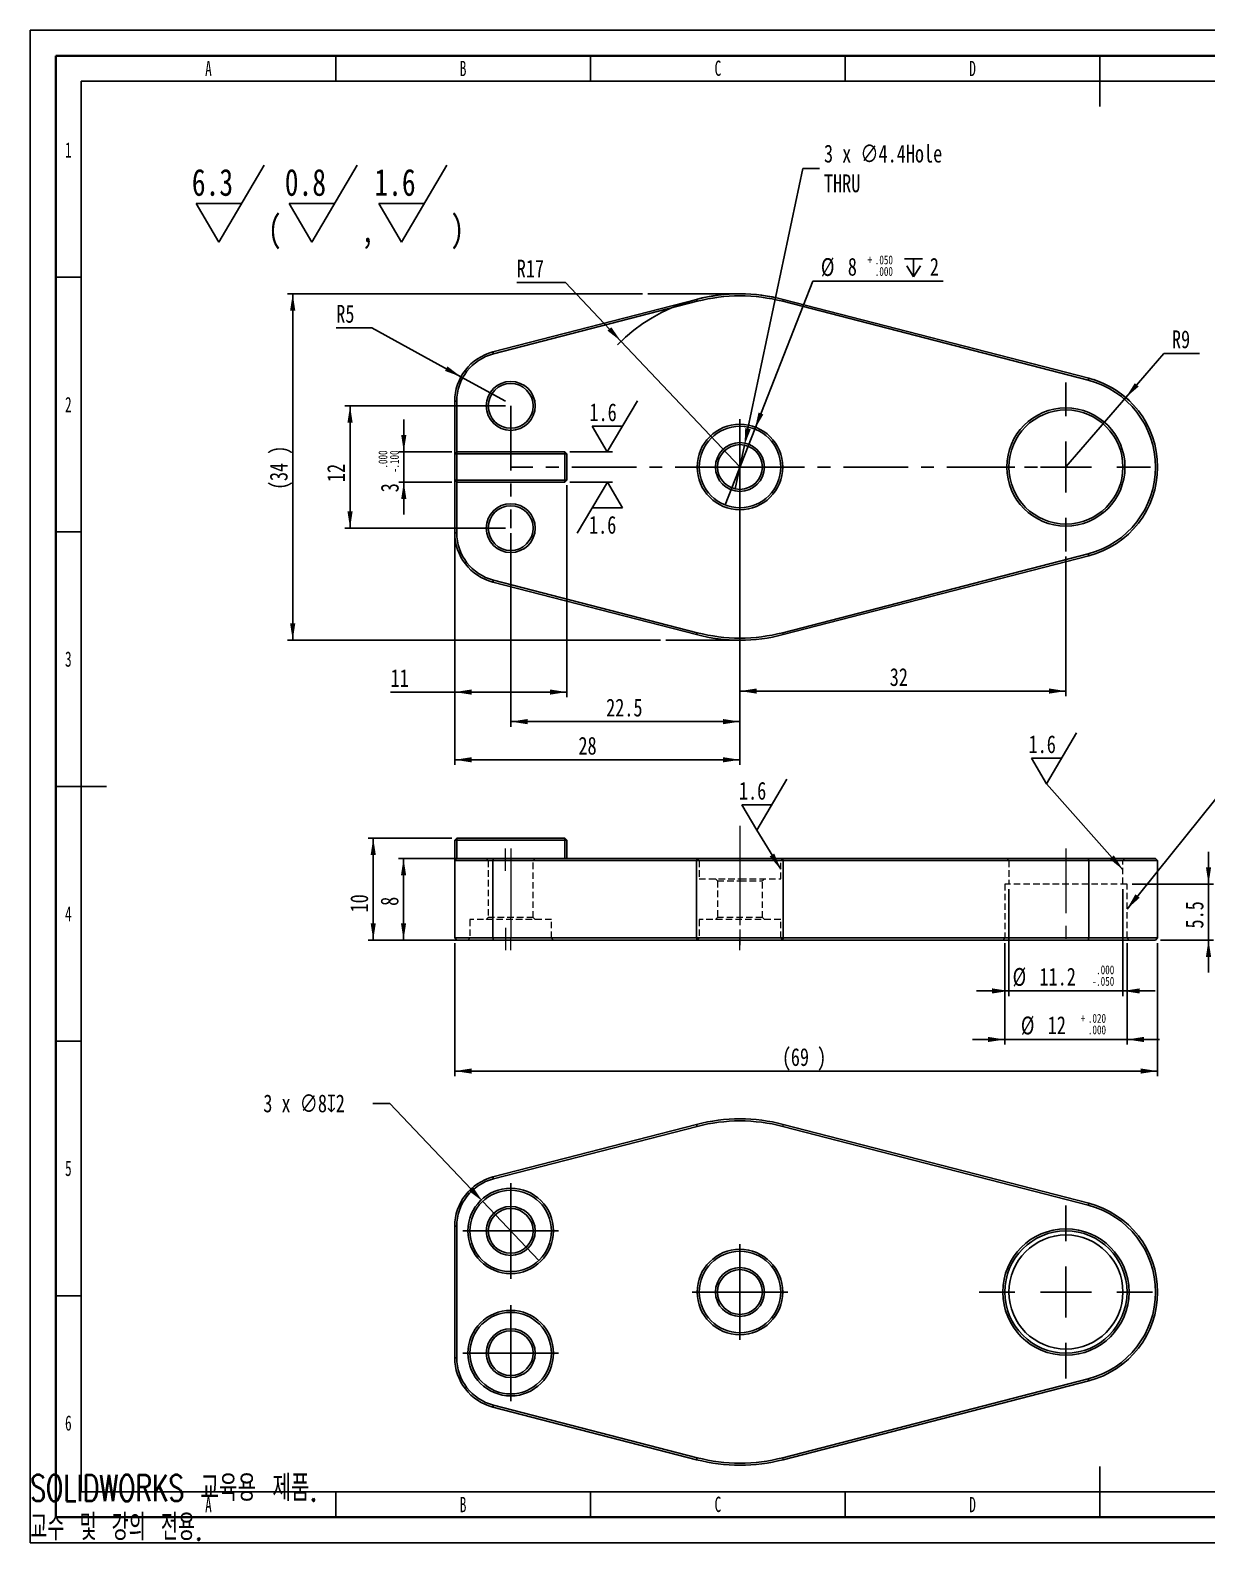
# Model space of a CAD drawing. Header units: millimetres. Extents: x 0 to 420, y 1 to 298.
# Drawn here: x 0 to 231, y 1 to 298 of the extents above; entities that cross this region are included whole.
import ezdxf

# ---------------------------------------------------------------- set-up
doc = ezdxf.new("R2010")
doc.units = ezdxf.units.MM
doc.header["$PDSIZE"] = -1
doc.linetypes.add('CENTERX2', pattern=[20.32, 12.7, -2.54, 2.54, -2.54])
doc.linetypes.add('HIDDEN', pattern=[1.905, 1.27, -0.635])
for name, color, linetype in [('SLD-0', 179, 'Continuous'), ('가는실선', 7, 'Continuous'), ('레이어10', 30, 'Continuous'), ('중심선', 1, 'CENTERX2'), ('치수선', 104, 'Continuous')]:
    doc.layers.add(name, color=color, linetype=linetype)
doc.layers.add('도면층1', color=4, linetype='Continuous', lineweight=35)
doc.layers.add('도면층2', color=3, linetype='Continuous', lineweight=25)
doc.styles.add('SLDTEXTSTYLE1', font='TXT', dxfattribs={"width": 0.75})
doc.styles.add('SLDTEXTSTYLE10', font='TXT', dxfattribs={"width": 0.7, "bigfont": 'bigfont'})
doc.styles.add('SLDTEXTSTYLE11', font='TXT', dxfattribs={"width": 0.645455, "bigfont": 'bigfont'})
doc.styles.add('SLDTEXTSTYLE5', font='TXT', dxfattribs={"width": 0.638186})
doc.dimstyles.new('SLDDIMSTYLE0', dxfattribs={"dimtxt": 3.5, "dimasz": 3.302, "dimexe": 0, "dimexo": 0.0625, "dimgap": 0.875, "dimtad": 1, "dimdec": 3, "dimlfac": 0.5, "dimrnd": 1e-09, "dimzin": 12, "dimdsep": 46, "dimtxsty": 'SLDTEXTSTYLE1', "dimsah": 1, "dimcen": 0.09, "dimadec": 0, "dimazin": 3, "dimtfac": 1, "dimtdec": 3, "dimtofl": 0, "dimtmove": 0, "dimatfit": 3, "dimfxl": 1, "dimfrac": 2, "dimtolj": 1, "dimtzin": 12, "dimarcsym": 0})
doc.dimstyles.new('SLDDIMSTYLE1', dxfattribs={"dimtxt": 3.5, "dimasz": 3.302, "dimexe": 0, "dimexo": 0.0625, "dimgap": 0.875, "dimtad": 0, "dimtih": 1, "dimtoh": 1, "dimdec": 3, "dimlfac": 0.5, "dimrnd": 1e-09, "dimzin": 12, "dimdsep": 46, "dimtxsty": 'SLDTEXTSTYLE1', "dimsah": 1, "dimcen": 0, "dimadec": 0, "dimazin": 3, "dimtfac": 1, "dimtdec": 3, "dimtofl": 0, "dimtmove": 0, "dimatfit": 3, "dimfxl": 1, "dimfrac": 2, "dimtolj": 1, "dimtzin": 12, "dimarcsym": 0})
doc.dimstyles.new('SLDDIMSTYLE2', dxfattribs={"dimtxt": 3.5, "dimasz": 3.302, "dimexe": 0, "dimexo": 0.0625, "dimgap": 0.875, "dimtad": 1, "dimdec": 3, "dimlfac": 0.5, "dimrnd": 1e-09, "dimzin": 12, "dimdsep": 46, "dimtxsty": 'SLDTEXTSTYLE1', "dimsah": 1, "dimcen": 0.09, "dimadec": 0, "dimazin": 3, "dimtol": 1, "dimtm": 0.1, "dimtfac": 1, "dimtdec": 3, "dimtmove": 0, "dimatfit": 0, "dimfxl": 1, "dimfrac": 2, "dimtolj": 1, "dimtzin": 4, "dimarcsym": 0})
doc.dimstyles.new('SLDDIMSTYLE3', dxfattribs={"dimtxt": 3.5, "dimasz": 3.302, "dimexe": 0, "dimexo": 0.0625, "dimgap": 0.875, "dimtad": 0, "dimtih": 1, "dimtoh": 1, "dimdec": 3, "dimlfac": 0.5, "dimrnd": 1e-09, "dimzin": 12, "dimdsep": 46, "dimtxsty": 'SLDTEXTSTYLE1', "dimblk1": 'NONE', "dimsah": 1, "dimcen": 0, "dimadec": 0, "dimazin": 3, "dimtol": 1, "dimtp": 0.05, "dimtfac": 1, "dimtdec": 3, "dimtmove": 0, "dimatfit": 3, "dimldrblk": 'NONE', "dimfxl": 1, "dimfrac": 2, "dimtolj": 1, "dimtzin": 4, "dimarcsym": 0})
doc.dimstyles.new('SLDDIMSTYLE4', dxfattribs={"dimtxt": 3.5, "dimasz": 3.302, "dimexe": 0, "dimexo": 0.0625, "dimgap": 0.875, "dimtad": 0, "dimtih": 1, "dimtoh": 1, "dimdec": 3, "dimlfac": 0.5, "dimrnd": 1e-09, "dimzin": 12, "dimdsep": 46, "dimtxsty": 'SLDTEXTSTYLE1', "dimblk1": 'NONE', "dimsah": 1, "dimcen": 0, "dimadec": 0, "dimazin": 3, "dimtfac": 1, "dimtdec": 3, "dimtmove": 0, "dimatfit": 3, "dimldrblk": 'NONE', "dimfxl": 1, "dimfrac": 2, "dimtolj": 1, "dimtzin": 12, "dimarcsym": 0})
doc.dimstyles.new('SLDDIMSTYLE5', dxfattribs={"dimtxt": 3.5, "dimasz": 3.302, "dimexe": 0, "dimexo": 0.0625, "dimgap": 0.875, "dimtad": 1, "dimdec": 3, "dimlfac": 0.5, "dimrnd": 1e-09, "dimzin": 12, "dimdsep": 46, "dimtxsty": 'SLDTEXTSTYLE1', "dimsah": 1, "dimcen": 0.09, "dimadec": 0, "dimazin": 3, "dimtfac": 1, "dimtdec": 3, "dimtmove": 0, "dimatfit": 0, "dimfxl": 1, "dimfrac": 2, "dimtolj": 1, "dimtzin": 12, "dimarcsym": 0})
doc.dimstyles.new('SLDDIMSTYLE6', dxfattribs={"dimtxt": 3.5, "dimasz": 3.302, "dimexe": 0, "dimexo": 0.0625, "dimgap": 0.875, "dimtad": 1, "dimdec": 3, "dimlfac": 0.5, "dimrnd": 1e-09, "dimzin": 12, "dimdsep": 46, "dimtxsty": 'SLDTEXTSTYLE1', "dimsah": 1, "dimcen": 0.09, "dimadec": 0, "dimazin": 3, "dimtol": 1, "dimtm": 0.05, "dimtfac": 1, "dimtdec": 3, "dimtmove": 0, "dimatfit": 0, "dimfxl": 1, "dimfrac": 2, "dimtolj": 1, "dimtzin": 4, "dimarcsym": 0})
doc.dimstyles.new('SLDDIMSTYLE7', dxfattribs={"dimtxt": 3.5, "dimasz": 3.302, "dimexe": 0, "dimexo": 0.0625, "dimgap": 0.875, "dimtad": 1, "dimdec": 3, "dimlfac": 0.5, "dimrnd": 1e-09, "dimzin": 12, "dimdsep": 46, "dimtxsty": 'SLDTEXTSTYLE1', "dimsah": 1, "dimcen": 0.09, "dimadec": 0, "dimazin": 3, "dimtol": 1, "dimtp": 0.02, "dimtfac": 1, "dimtdec": 3, "dimtmove": 0, "dimatfit": 0, "dimfxl": 1, "dimfrac": 2, "dimtolj": 1, "dimtzin": 4, "dimarcsym": 0})
doc.dimstyles.new('SLDDIMSTYLE8', dxfattribs={"dimtxt": 0.18, "dimasz": 3.302, "dimexe": 0, "dimexo": 0.0625, "dimgap": 0, "dimtad": 0, "dimtih": 1, "dimtoh": 1, "dimdec": 0, "dimrnd": 1e-09, "dimzin": 0, "dimdsep": 46, "dimtxsty": 'Standard', "dimsah": 1, "dimcen": 0.09, "dimadec": 0, "dimazin": 0, "dimtfac": 3.302, "dimtdec": 0, "dimtofl": 0, "dimtmove": 0, "dimatfit": 3, "dimfxl": 1, "dimfrac": 2, "dimtolj": 1, "dimtzin": 0, "dimarcsym": 0})
doc.dimstyles.new('SLDDIMSTYLE9', dxfattribs={"dimtxt": 3.5, "dimasz": 3.302, "dimexe": 0, "dimexo": 0.0625, "dimgap": 0.875, "dimtad": 0, "dimtih": 1, "dimtoh": 1, "dimdec": 3, "dimlfac": 0.5, "dimrnd": 1e-09, "dimzin": 12, "dimdsep": 46, "dimtxsty": 'SLDTEXTSTYLE1', "dimblk1": 'NONE', "dimsah": 1, "dimcen": 0, "dimadec": 0, "dimazin": 3, "dimtfac": 1, "dimtdec": 3, "dimtmove": 0, "dimatfit": 3, "dimldrblk": 'NONE', "dimfxl": 1, "dimfrac": 2, "dimtolj": 1, "dimtzin": 12, "dimarcsym": 0})

# ---------------------------------------------------------------- blocks, each defined once
blk = doc.blocks.new('SW_NOTE_0')
at = {"layer": '가는실선', "color": 0}
for p, q in [((5.31, -7.56), (14.23, 7.56)), ((23.56, -7.56), (32.48, 7.56)), ((41.15, -7.56), (50.07, 7.56)), ((5.31, -7.56), (0.85, 0)), ((9.77, 0), (0.85, 0)), ((23.56, -7.56), (19.1, 0)), ((28.02, 0), (19.1, 0)), ((41.15, -7.56), (36.69, 0)), ((45.61, 0), (36.69, 0))]:
    blk.add_line(p, q, dxfattribs=at)
at = {"layer": '가는실선', "color": 0, "attachment_point": 1, "style": 'SLDTEXTSTYLE1'}
for s, insert, char_height in [('6.3', (0, 6.82), 5.292), ('0.8', (18.25, 6.82), 5.292), ('1.6', (35.84, 6.82), 5.292), ('(', (14.94, -2.3), 5.29), (')', (50.77, -2.3), 5.29), (',', (33.18, -2.3), 5.29)]:
    blk.add_mtext(s, dxfattribs=dict(at, insert=insert, char_height=char_height))
blk = doc.blocks.new('_D')
at = {"layer": '치수선', "transparency": 16777216}
for p, q in [((139.34, 211.24), (139.34, 161.24)), ((94.34, 199.24), (94.34, 161.24)), ((139.34, 162.24), (94.34, 162.24))]:
    blk.add_line(p, q, dxfattribs=at)
for points in [[(94.34, 162.24), (97.64, 161.73), (97.64, 162.75)], [(139.34, 162.24), (136.04, 162.75), (136.04, 161.73)]]:
    blk.add_solid(points, dxfattribs=at)
at = {"layer": '치수선', "transparency": 16777216, "insert": (113.07, 166.75), "char_height": 3.5, "attachment_point": 1, "style": 'SLDTEXTSTYLE1'}
blk.add_mtext('22.5', dxfattribs=at)
blk = doc.blocks.new('_D_1')
at = {"layer": '레이어10', "transparency": 16777216}
for p, q in [((120.23, 246.24), (50.53, 246.24)), ((51.53, 246.24), (51.53, 178.24)), ((123.77, 178.24), (50.53, 178.24))]:
    blk.add_line(p, q, dxfattribs=at)
for points in [[(51.53, 246.24), (51.02, 242.94), (52.04, 242.94)], [(51.53, 178.24), (52.04, 181.54), (51.02, 181.54)]]:
    blk.add_solid(points, dxfattribs=at)
at = {"layer": '레이어10', "transparency": 16777216, "char_height": 3.5, "attachment_point": 1, "rotation": 90, "style": 'SLDTEXTSTYLE1'}
for s, insert in [(')', (47.02, 214.65)), ('34', (47.02, 209.48)), ('(', (47.02, 207.76))]:
    blk.add_mtext(s, dxfattribs=dict(at, insert=insert))
blk = doc.blocks.new('_D_2')
at = {"layer": '치수선', "transparency": 16777216}
for p, q in [((105.11, 248.44), (95.52, 248.44)), ((115.98, 236.94), (105.11, 248.44)), ((139.34, 212.24), (115.98, 236.94))]:
    blk.add_line(p, q, dxfattribs=at)
blk.add_arc((139.34, 212.24), 34, 77.2072, 135.0746, dxfattribs=at)
blk.add_solid([(115.98, 236.94), (114.08, 239.69), (113.34, 239)], dxfattribs=at)
at = {"layer": '치수선', "transparency": 16777216, "insert": (95.52, 252.95), "char_height": 3.5, "attachment_point": 1, "style": 'SLDTEXTSTYLE1'}
blk.add_mtext('R17', dxfattribs=at)
blk = doc.blocks.new('_D_3')
at = {"layer": '치수선', "transparency": 16777216}
for p, q in [((215.09, 225.87), (222.58, 234.55)), ((222.58, 234.55), (229.58, 234.55)), ((203.34, 212.24), (215.09, 225.87))]:
    blk.add_line(p, q, dxfattribs=at)
blk.add_arc((203.34, 212.24), 18, 46.0551, 72.3427, dxfattribs=at)
blk.add_solid([(215.09, 225.87), (217.63, 228.04), (216.86, 228.7)], dxfattribs=at)
at = {"layer": '치수선', "transparency": 16777216, "insert": (224.16, 239.07), "char_height": 3.5, "attachment_point": 1, "style": 'SLDTEXTSTYLE1'}
blk.add_mtext('R9', dxfattribs=at)
blk = doc.blocks.new('_D_4')
at = {"layer": '치수선', "transparency": 16777216}
for p, q in [((139.34, 211.24), (139.34, 167.24)), ((203.34, 194.64), (203.34, 167.24)), ((139.34, 168.24), (203.34, 168.24))]:
    blk.add_line(p, q, dxfattribs=at)
for points in [[(139.34, 168.24), (142.64, 167.73), (142.64, 168.75)], [(203.34, 168.24), (200.04, 168.75), (200.04, 167.73)]]:
    blk.add_solid(points, dxfattribs=at)
at = {"layer": '치수선', "transparency": 16777216, "insert": (168.75, 172.75), "char_height": 3.5, "attachment_point": 1, "style": 'SLDTEXTSTYLE1'}
blk.add_mtext('32', dxfattribs=at)
blk = doc.blocks.new('_D_5')
at = {"layer": '치수선', "transparency": 16777216}
for p, q in [((83.34, 213.84), (83.34, 153.75)), ((139.34, 211.24), (139.34, 153.75)), ((83.34, 154.75), (139.34, 154.75))]:
    blk.add_line(p, q, dxfattribs=at)
for points in [[(83.34, 154.75), (86.64, 154.24), (86.64, 155.25)], [(139.34, 154.75), (136.04, 155.25), (136.04, 154.24)]]:
    blk.add_solid(points, dxfattribs=at)
at = {"layer": '치수선', "transparency": 16777216, "insert": (107.63, 159.26), "char_height": 3.5, "attachment_point": 1, "style": 'SLDTEXTSTYLE1'}
blk.add_mtext('28', dxfattribs=at)
blk = doc.blocks.new('_D_6')
at = {"layer": '치수선', "transparency": 16777216}
for p, q in [((93.34, 224.24), (61.79, 224.24)), ((62.79, 224.24), (62.79, 200.24)), ((93.34, 200.24), (61.79, 200.24))]:
    blk.add_line(p, q, dxfattribs=at)
for points in [[(62.79, 224.24), (62.28, 220.94), (63.3, 220.94)], [(62.79, 200.24), (63.3, 203.54), (62.28, 203.54)]]:
    blk.add_solid(points, dxfattribs=at)
at = {"layer": '치수선', "transparency": 16777216, "insert": (58.28, 209.28), "char_height": 3.5, "attachment_point": 1, "rotation": 90, "style": 'SLDTEXTSTYLE1'}
blk.add_mtext('12', dxfattribs=at)
blk = doc.blocks.new('_D_7')
at = {"layer": '치수선', "transparency": 16777216}
for p, q in [((73.34, 215.24), (73.34, 221.59)), ((82.74, 215.24), (72.34, 215.24)), ((73.34, 215.24), (73.34, 209.24)), ((82.74, 209.24), (72.34, 209.24)), ((73.34, 209.24), (73.34, 202.89))]:
    blk.add_line(p, q, dxfattribs=at)
for points in [[(73.34, 215.24), (73.85, 218.54), (72.83, 218.54)], [(73.34, 209.24), (72.83, 205.94), (73.85, 205.94)]]:
    blk.add_solid(points, dxfattribs=at)
at = {"layer": '치수선', "transparency": 16777216, "attachment_point": 1, "rotation": 90, "style": 'SLDTEXTSTYLE1'}
for s, insert, char_height in [('.000', (68.36, 211.93), 1.75), ('.100', (70.62, 211.93), 1.75), ('-', (70.62, 211.15), 1.75), ('3', (68.83, 207.27), 3.5)]:
    blk.add_mtext(s, dxfattribs=dict(at, insert=insert, char_height=char_height))
blk = doc.blocks.new('_D_8')
at = {"layer": '치수선', "transparency": 16777216}
for p, q in [((83.34, 208.64), (83.34, 167.04)), ((105.34, 208.64), (105.34, 167.04)), ((83.34, 168.04), (70.75, 168.04)), ((83.34, 168.04), (105.34, 168.04))]:
    blk.add_line(p, q, dxfattribs=at)
for points in [[(83.34, 168.04), (86.64, 167.53), (86.64, 168.55)], [(105.34, 168.04), (102.04, 168.55), (102.04, 167.53)]]:
    blk.add_solid(points, dxfattribs=at)
at = {"layer": '치수선', "transparency": 16777216, "insert": (70.75, 172.55), "char_height": 3.5, "attachment_point": 1, "style": 'SLDTEXTSTYLE1'}
blk.add_mtext('11', dxfattribs=at)
blk = doc.blocks.new('_D_9')
at = {"layer": '치수선', "transparency": 16777216}
for p, q in [((67.09, 239.55), (60.08, 239.55)), ((84.57, 229.96), (67.09, 239.55)), ((93.34, 225.15), (84.57, 229.96))]:
    blk.add_line(p, q, dxfattribs=at)
blk.add_solid([(84.57, 229.96), (81.92, 231.99), (81.43, 231.1)], dxfattribs=at)
at = {"layer": '치수선', "transparency": 16777216, "insert": (60.08, 244.07), "char_height": 3.5, "attachment_point": 1, "style": 'SLDTEXTSTYLE1'}
blk.add_mtext('R5', dxfattribs=at)
blk = doc.blocks.new('SW_SYMBOL_HOLE_DEPTH')
at = {"layer": '치수선', "color": 0}
for p, q in [((0, 875), (800, 875)), ((400, 875), (400, 75)), ((100, 555), (400, 75)), ((700, 555), (400, 75))]:
    blk.add_line(p, q, dxfattribs=at)
blk = doc.blocks.new('_D_10')
at = {"layer": '치수선', "transparency": 16777216}
for p, q in [((142.26, 219.68), (153.65, 248.75)), ((153.65, 248.75), (179.22, 248.75)), ((136.42, 204.79), (142.26, 219.68))]:
    blk.add_line(p, q, dxfattribs=at)
blk.add_solid([(142.26, 219.68), (143.94, 222.57), (142.99, 222.94)], dxfattribs=at)
at = {"layer": '치수선', "transparency": 16777216, "xscale": 0.004470703125, "yscale": 0.004470703125, "zscale": 0.004470703125}
blk.add_blockref('SW_SYMBOL_HOLE_DEPTH', (171.63, 249.23), dxfattribs=at)
at = {"layer": '치수선', "transparency": 16777216, "attachment_point": 1, "style": 'SLDTEXTSTYLE1'}
for s, insert, char_height in [('%%c', (155.24, 253.26), 3.5), ('8', (160.52, 253.31), 3.5), ('+', (164.4, 253.78), 1.75), ('.050', (165.81, 253.78), 1.75), ('2', (176.63, 253.31), 3.5), ('.000', (165.81, 251.52), 1.75)]:
    blk.add_mtext(s, dxfattribs=dict(at, insert=insert, char_height=char_height))
blk = doc.blocks.new('_None')
blk = doc.blocks.new('_D_11')
at = {"layer": 'Defpoints', "color": 0, "transparency": 16777216}
for p in [(140.24, 216.54), (138.43, 207.93)]:
    blk.add_point(p, dxfattribs=at)
at = {"layer": '치수선', "color": 0, "lineweight": -2, "transparency": 16777216}
for p, q in [((151.66, 270.87), (140.92, 219.77)), ((154.97, 270.87), (151.66, 270.87)), ((138.43, 207.93), (140.24, 216.54))]:
    blk.add_line(p, q, dxfattribs=at)
at = {"layer": '치수선', "color": 0, "transparency": 16777216}
blk.add_solid([(140.38, 219.89), (141.46, 219.66), (140.24, 216.54)], dxfattribs=at)
at = {"layer": '치수선', "color": 0, "transparency": 16777216, "insert": (155.84, 275.53), "char_height": 3.5, "attachment_point": 1, "style": 'SLDTEXTSTYLE1'}
blk.add_mtext('\\A1;3 x ∅4.4Hole \\PTHRU', dxfattribs=at)
blk = doc.blocks.new('SW_CENTERMARKSYMBOL_0')
at = {"layer": '중심선', "color": 0}
for p, q in [((0, 5), (0, 9.4)), ((0, 0), (0, 5)), ((-5, 0), (-9.4, 0)), ((0, 0), (-5, 0)), ((0, 0), (0, -5)), ((0, 0), (5, 0)), ((5, 0), (9.4, 0)), ((0, -5), (0, -9.4))]:
    blk.add_line(p, q, dxfattribs=at)
blk = doc.blocks.new('SW_CENTERMARKSYMBOL_1')
at = {"layer": '중심선', "color": 0}
for p, q in [((0, 10), (0, 16.6)), ((0, 0), (0, 5)), ((-10, 0), (-16.6, 0)), ((0, 0), (-5, 0)), ((0, 0), (0, -5)), ((0, 0), (5, 0)), ((10, 0), (16.6, 0)), ((0, -10), (0, -16.6))]:
    blk.add_line(p, q, dxfattribs=at)
blk = doc.blocks.new('SW_SFSYMBOL_0')
at = {"layer": '가는실선', "color": 0}
for p, q in [((3.51, -5), (9.41, 5)), ((3.51, -5), (0.56, 0)), ((6.46, 0), (0.56, 0)), ((-3.85, -5), (4.51, -5))]:
    blk.add_line(p, q, dxfattribs=at)
at = {"layer": '가는실선', "color": 0, "insert": (0, 4.51), "char_height": 3.5, "attachment_point": 1, "style": 'SLDTEXTSTYLE1'}
blk.add_mtext('1.6', dxfattribs=at)
blk = doc.blocks.new('SW_SFSYMBOL_1')
at = {"layer": '가는실선', "color": 0}
for p, q in [((-3.77, 11.11), (4.6, 11.11)), ((3.6, 11.11), (-2.3, 1.11)), ((3.6, 11.11), (6.55, 6.11)), ((0.65, 6.11), (6.55, 6.11))]:
    blk.add_line(p, q, dxfattribs=at)
at = {"layer": '가는실선', "color": 0, "insert": (0, 4.51), "char_height": 3.5, "attachment_point": 1, "style": 'SLDTEXTSTYLE1'}
blk.add_mtext('1.6', dxfattribs=at)
blk = doc.blocks.new('_D_12')
at = {"layer": '치수선', "transparency": 16777216}
for p, q in [((89.94, 135.35), (72.29, 135.35)), ((73.29, 119.35), (73.29, 135.35)), ((89.94, 119.35), (72.29, 119.35))]:
    blk.add_line(p, q, dxfattribs=at)
for points in [[(73.29, 135.35), (72.78, 132.05), (73.8, 132.05)], [(73.29, 119.35), (73.8, 122.66), (72.78, 122.66)]]:
    blk.add_solid(points, dxfattribs=at)
at = {"layer": '치수선', "transparency": 16777216, "insert": (68.78, 126.06), "char_height": 3.5, "attachment_point": 1, "rotation": 90, "style": 'SLDTEXTSTYLE1'}
blk.add_mtext('8', dxfattribs=at)
blk = doc.blocks.new('_D_13')
at = {"layer": '레이어10', "transparency": 16777216}
for p, q in [((82.74, 139.35), (66.34, 139.35)), ((67.34, 119.35), (67.34, 139.35)), ((89.94, 119.35), (66.34, 119.35))]:
    blk.add_line(p, q, dxfattribs=at)
for points in [[(67.34, 139.35), (66.83, 136.05), (67.85, 136.05)], [(67.34, 119.35), (67.85, 122.66), (66.83, 122.66)]]:
    blk.add_solid(points, dxfattribs=at)
at = {"layer": '레이어10', "transparency": 16777216, "insert": (62.83, 124.77), "char_height": 3.5, "attachment_point": 1, "rotation": 90, "style": 'SLDTEXTSTYLE1'}
blk.add_mtext('10', dxfattribs=at)
blk = doc.blocks.new('_D_14')
at = {"layer": '레이어10', "transparency": 16777216}
for p, q in [((83.34, 118.75), (83.34, 92.62)), ((221.34, 118.75), (221.34, 92.62)), ((83.34, 93.62), (221.34, 93.62))]:
    blk.add_line(p, q, dxfattribs=at)
for points in [[(83.34, 93.62), (86.64, 93.12), (86.64, 94.13)], [(221.34, 93.62), (218.04, 94.13), (218.04, 93.12)]]:
    blk.add_solid(points, dxfattribs=at)
at = {"layer": '레이어10', "transparency": 16777216, "char_height": 3.5, "attachment_point": 1, "style": 'SLDTEXTSTYLE1'}
for s, insert in [('(', (147.61, 98.13)), ('69', (149.33, 98.13)), (')', (154.5, 98.13))]:
    blk.add_mtext(s, dxfattribs=dict(at, insert=insert))
blk = doc.blocks.new('_D_15')
at = {"layer": '치수선', "transparency": 16777216}
for p, q in [((192.14, 129.35), (192.14, 108.35)), ((214.54, 129.35), (214.54, 108.35)), ((192.14, 109.35), (185.79, 109.35)), ((192.14, 109.35), (214.54, 109.35)), ((214.54, 109.35), (220.89, 109.35))]:
    blk.add_line(p, q, dxfattribs=at)
for points in [[(192.14, 109.35), (188.84, 109.86), (188.84, 108.85)], [(214.54, 109.35), (217.84, 108.85), (217.84, 109.86)]]:
    blk.add_solid(points, dxfattribs=at)
at = {"layer": '치수선', "transparency": 16777216, "attachment_point": 1, "style": 'SLDTEXTSTYLE1'}
for s, insert, char_height in [('%%c', (192.88, 113.86), 3.5), ('11.2', (198.15, 113.92), 3.5), ('.000', (209.27, 114.38), 1.75), ('-', (208.5, 112.12), 1.75), ('.050', (209.27, 112.12), 1.75)]:
    blk.add_mtext(s, dxfattribs=dict(at, insert=insert, char_height=char_height))
blk = doc.blocks.new('_D_16')
at = {"layer": '치수선', "transparency": 16777216}
for p, q in [((191.34, 118.75), (191.34, 98.82)), ((215.34, 118.75), (215.34, 98.82)), ((191.34, 99.82), (184.99, 99.82)), ((191.34, 99.82), (215.34, 99.82)), ((215.34, 99.82), (221.69, 99.82))]:
    blk.add_line(p, q, dxfattribs=at)
for points in [[(191.34, 99.82), (188.04, 100.33), (188.04, 99.32)], [(215.34, 99.82), (218.64, 99.32), (218.64, 100.33)]]:
    blk.add_solid(points, dxfattribs=at)
at = {"layer": '치수선', "transparency": 16777216, "attachment_point": 1, "style": 'SLDTEXTSTYLE1'}
for s, insert, char_height in [('%%c', (194.5, 104.33), 3.5), ('12', (199.77, 104.39), 3.5), ('+', (206.24, 104.85), 1.75), ('.020', (207.65, 104.85), 1.75), ('.000', (207.65, 102.59), 1.75)]:
    blk.add_mtext(s, dxfattribs=dict(at, insert=insert, char_height=char_height))
blk = doc.blocks.new('_D_17')
at = {"layer": '치수선', "transparency": 16777216}
for p, q in [((231.34, 130.35), (231.34, 136.7)), ((216.34, 130.35), (232.34, 130.35)), ((231.34, 119.35), (231.34, 130.35)), ((221.94, 119.35), (232.34, 119.35)), ((231.34, 119.35), (231.34, 113))]:
    blk.add_line(p, q, dxfattribs=at)
for points in [[(231.34, 130.35), (231.85, 133.66), (230.83, 133.66)], [(231.34, 119.35), (230.83, 116.05), (231.85, 116.05)]]:
    blk.add_solid(points, dxfattribs=at)
at = {"layer": '치수선', "transparency": 16777216, "insert": (226.83, 121.62), "char_height": 3.5, "attachment_point": 1, "rotation": 90, "style": 'SLDTEXTSTYLE1'}
blk.add_mtext('5.5', dxfattribs=at)
blk = doc.blocks.new('SW_SFSYMBOL_3')
at = {"layer": '가는실선', "color": 0}
for p, q in [((0, 0), (5.9, 10)), ((0, 0), (-2.95, 5)), ((2.95, 5), (-2.95, 5))]:
    blk.add_line(p, q, dxfattribs=at)
at = {"layer": '가는실선', "color": 0, "insert": (-3.51, 9.51), "char_height": 3.5, "attachment_point": 1, "style": 'SLDTEXTSTYLE1'}
blk.add_mtext('1.6', dxfattribs=at)
blk = doc.blocks.new('SW_SFSYMBOL_4')
at = {"layer": '가는실선', "color": 0}
for p, q in [((0, 0), (5.9, 10)), ((0, 0), (-2.95, 5)), ((2.95, 5), (-2.95, 5))]:
    blk.add_line(p, q, dxfattribs=at)
at = {"layer": '가는실선', "color": 0, "insert": (-3.51, 9.51), "char_height": 3.5, "attachment_point": 1, "style": 'SLDTEXTSTYLE1'}
blk.add_mtext('1.6', dxfattribs=at)
blk = doc.blocks.new('_D_18')
at = {"layer": 'Defpoints', "color": 0, "transparency": 16777216}
for p in [(88.83, 68.03), (99.85, 56.43)]:
    blk.add_point(p, dxfattribs=at)
at = {"layer": '치수선', "color": 0, "lineweight": -2, "transparency": 16777216}
for p, q in [((67.28, 87.25), (70.59, 87.25)), ((70.59, 87.25), (86.55, 70.43)), ((99.85, 56.43), (88.83, 68.03))]:
    blk.add_line(p, q, dxfattribs=at)
at = {"layer": '치수선', "color": 0, "transparency": 16777216}
blk.add_solid([(86.95, 70.81), (86.16, 70.05), (88.83, 68.03)], dxfattribs=at)
at = {"layer": '치수선', "color": 0, "transparency": 16777216, "insert": (45.76, 89.03), "char_height": 3.5, "attachment_point": 1, "style": 'SLDTEXTSTYLE1'}
blk.add_mtext('\\A1;3 x ∅8{\\fGDT|b0|i0|c0|p2;x}2', dxfattribs=at)
blk = doc.blocks.new('SW_CENTERMARKSYMBOL_2')
at = {"layer": '중심선', "color": 0}
for p, q in [((0, 5), (0, 9.4)), ((0, 0), (0, 5)), ((-5, 0), (-9.4, 0)), ((0, 0), (-5, 0)), ((0, 0), (0, -5)), ((0, 0), (5, 0)), ((5, 0), (9.4, 0)), ((0, -5), (0, -9.4))]:
    blk.add_line(p, q, dxfattribs=at)
blk = doc.blocks.new('SW_CENTERMARKSYMBOL_3')
at = {"layer": '중심선', "color": 0}
for p, q in [((0, 5), (0, 9.4)), ((0, 0), (0, 5)), ((-5, 0), (-9.4, 0)), ((0, 0), (-5, 0)), ((0, 0), (0, -5)), ((0, 0), (5, 0)), ((5, 0), (9.4, 0)), ((0, -5), (0, -9.4))]:
    blk.add_line(p, q, dxfattribs=at)
blk = doc.blocks.new('SW_CENTERMARKSYMBOL_4')
at = {"layer": '중심선', "color": 0}
for p, q in [((0, 5), (0, 9.4)), ((0, 0), (0, 5)), ((-5, 0), (-9.4, 0)), ((0, 0), (-5, 0)), ((0, 0), (0, -5)), ((0, 0), (5, 0)), ((5, 0), (9.4, 0)), ((0, -5), (0, -9.4))]:
    blk.add_line(p, q, dxfattribs=at)
blk = doc.blocks.new('SW_CENTERMARKSYMBOL_5')
at = {"layer": '중심선', "color": 0}
for p, q in [((0, 10), (0, 17)), ((0, 0), (0, 5)), ((-10, 0), (-17, 0)), ((0, 0), (-5, 0)), ((0, 0), (0, -5)), ((0, 0), (5, 0)), ((10, 0), (17, 0)), ((0, -10), (0, -17))]:
    blk.add_line(p, q, dxfattribs=at)

msp = doc.modelspace()

# ---------------------------------------------------------------- linework, layer by layer
at = {"layer": 'SLD-0', "color": 7}
for p, q in [((420, 298), (0, 298)), ((0, 298), (0, 1)), ((0, 1), (420, 1))]:
    msp.add_line(p, q, dxfattribs=at)
at = {"layer": '가는실선', "linetype": 'Continuous', "lineweight": 25}
for p, q in [((90.8371, 234.8294), (130.8371, 245.1574)), ((130.9371, 244.7701), (90.9371, 234.4421)), ((130.9371, 244.7701), (130.8371, 245.1574)), ((147.7371, 244.7701), (147.8371, 245.1574)), ((207.7371, 229.2782), (147.7371, 244.7701)), ((147.8371, 245.1574), (207.8371, 229.6655)), ((90.9371, 234.4421), (90.8371, 234.8294)), ((207.7371, 229.2782), (207.8371, 229.6655)), ((83.7371, 225.147), (83.3371, 225.147)), ((83.3371, 214.837), (83.3371, 225.147)), ((83.7371, 225.147), (83.7371, 215.237)), ((83.3371, 214.837), (83.7371, 215.237)), ((83.3371, 209.637), (83.3371, 214.837)), ((83.3371, 214.837), (83.7371, 214.837)), ((83.7371, 214.837), (83.7371, 215.237)), ((83.7371, 215.237), (104.9371, 215.237)), ((104.9371, 214.837), (83.7371, 214.837)), ((83.7371, 214.837), (83.7371, 209.637)), ((104.9371, 214.837), (104.9371, 215.237)), ((105.3371, 214.837), (104.9371, 215.237)), ((104.9371, 214.837), (105.3371, 214.837)), ((104.9371, 209.637), (104.9371, 214.837)), ((105.3371, 214.837), (105.3371, 209.637)), ((83.3371, 209.637), (83.7371, 209.637)), ((83.3371, 209.637), (83.7371, 209.237)), ((83.3371, 199.3271), (83.3371, 209.637)), ((83.7371, 209.637), (104.9371, 209.637)), ((83.7371, 209.237), (83.7371, 209.637)), ((104.9371, 209.237), (83.7371, 209.237)), ((83.7371, 209.237), (83.7371, 199.3271)), ((104.9371, 209.637), (105.3371, 209.637)), ((104.9371, 209.237), (105.3371, 209.637)), ((104.9371, 209.237), (104.9371, 209.637)), ((83.3371, 199.3271), (83.7371, 199.3271)), ((147.7371, 179.704), (207.7371, 195.1959)), ((207.8371, 194.8086), (147.8371, 179.3167)), ((207.7371, 195.1959), (207.8371, 194.8086)), ((90.8371, 189.6446), (90.9371, 190.0319)), ((130.8371, 179.3167), (90.8371, 189.6446)), ((90.9371, 190.0319), (130.9371, 179.704)), ((130.9371, 179.704), (130.8371, 179.3167)), ((147.7371, 179.704), (147.8371, 179.3167)), ((83.3371, 138.953), (83.7371, 139.353)), ((83.3371, 138.953), (83.7371, 138.953)), ((83.3371, 134.953), (83.3371, 138.953)), ((83.7371, 138.953), (83.7371, 139.353)), ((83.7371, 139.353), (104.9371, 139.353)), ((83.7371, 138.953), (83.7371, 135.353)), ((104.9371, 138.953), (83.7371, 138.953)), ((104.9371, 138.953), (104.9371, 139.353)), ((104.9371, 139.353), (105.3371, 138.953)), ((104.9371, 135.353), (104.9371, 138.953)), ((104.9371, 138.953), (105.3371, 138.953)), ((105.3371, 138.953), (105.3371, 135.353)), ((83.3371, 134.953), (83.7371, 135.353)), ((90.8371, 134.953), (83.3371, 134.953)), ((83.3371, 119.753), (83.3371, 134.953)), ((83.7371, 135.353), (90.9371, 135.353)), ((90.8371, 134.953), (90.9371, 135.353)), ((130.8371, 134.953), (90.8371, 134.953)), ((90.8371, 134.953), (90.8371, 119.753)), ((90.9371, 135.353), (130.9371, 135.353)), ((130.9371, 135.353), (130.8371, 134.953)), ((147.8371, 134.953), (130.8371, 134.953)), ((130.8371, 134.953), (130.8371, 119.753)), ((130.9371, 135.353), (147.7371, 135.353)), ((147.7371, 135.353), (147.8371, 134.953)), ((147.7371, 135.353), (207.7371, 135.353)), ((147.8371, 134.953), (147.8371, 119.753)), ((207.8371, 134.953), (147.8371, 134.953)), ((207.7371, 135.353), (207.8371, 134.953)), ((207.7371, 135.353), (220.9371, 135.353)), ((207.8371, 134.953), (207.8371, 119.753)), ((221.3371, 134.953), (207.8371, 134.953)), ((221.3371, 134.953), (220.9371, 135.353)), ((221.3371, 119.753), (221.3371, 134.953)), ((83.3371, 119.753), (90.8371, 119.753)), ((83.7371, 119.353), (83.3371, 119.753)), ((90.9371, 119.353), (83.7371, 119.353)), ((90.8371, 119.753), (130.8371, 119.753)), ((90.9371, 119.353), (90.8371, 119.753)), ((130.9371, 119.353), (90.9371, 119.353)), ((130.9371, 119.353), (130.8371, 119.753)), ((130.8371, 119.753), (147.8371, 119.753)), ((147.7371, 119.353), (130.9371, 119.353)), ((147.7371, 119.353), (147.8371, 119.753)), ((207.7371, 119.353), (147.7371, 119.353)), ((147.8371, 119.753), (207.8371, 119.753)), ((207.8371, 119.753), (207.7371, 119.353)), ((220.9371, 119.353), (207.7371, 119.353)), ((207.8371, 119.753), (221.3371, 119.753)), ((220.9371, 119.353), (221.3371, 119.753)), ((90.8371, 72.8255), (130.8371, 83.1535)), ((130.9371, 82.7662), (90.9371, 72.4382)), ((130.9371, 82.7662), (130.8371, 83.1535)), ((147.7371, 82.7662), (147.8371, 83.1535)), ((207.7371, 67.2742), (147.7371, 82.7662)), ((147.8371, 83.1535), (207.8371, 67.6615)), ((90.9371, 72.4382), (90.8371, 72.8255)), ((207.8371, 67.6615), (207.7371, 67.2742)), ((83.3371, 37.3232), (83.3371, 63.1431)), ((83.7371, 63.1431), (83.3371, 63.1431)), ((83.7371, 63.1431), (83.7371, 37.3232)), ((83.7371, 37.3232), (83.3371, 37.3232)), ((147.7371, 17.7001), (207.7371, 33.192)), ((207.8371, 32.8047), (147.8371, 17.3128)), ((207.8371, 32.8047), (207.7371, 33.192)), ((90.8371, 27.6407), (90.9371, 28.028)), ((130.8371, 17.3128), (90.8371, 27.6407)), ((90.9371, 28.028), (130.9371, 17.7001)), ((130.8371, 17.3128), (130.9371, 17.7001)), ((147.8371, 17.3128), (147.7371, 17.7001))]:
    msp.add_line(p, q, dxfattribs=at)
at = {"layer": '가는실선', "linetype": 'HIDDEN', "lineweight": 18}
for p, q in [((89.5371, 135.353), (89.9371, 134.953)), ((89.9371, 134.953), (89.9371, 123.753)), ((90.9371, 135.353), (90.8371, 134.953)), ((90.8371, 119.753), (90.8371, 134.953)), ((98.7371, 134.953), (99.1371, 135.353)), ((98.7371, 123.753), (98.7371, 134.953)), ((130.9371, 135.353), (130.8371, 134.953)), ((130.8371, 134.953), (130.8371, 119.753)), ((130.9371, 135.353), (131.3371, 134.953)), ((131.3371, 134.953), (131.3371, 131.353)), ((147.3371, 134.953), (147.7371, 135.353)), ((147.3371, 131.353), (147.3371, 134.953)), ((147.7371, 135.353), (147.8371, 134.953)), ((147.8371, 134.953), (147.8371, 119.753)), ((191.7371, 135.353), (192.1371, 134.953)), ((192.1371, 134.953), (192.1371, 130.353)), ((207.7371, 135.353), (207.8371, 134.953)), ((207.8371, 134.953), (207.8371, 119.753)), ((214.5371, 134.953), (214.9371, 135.353)), ((214.5371, 130.353), (214.5371, 134.953)), ((131.3371, 131.353), (139.3371, 131.353)), ((134.5371, 131.353), (134.9371, 130.953)), ((134.9371, 130.953), (139.3371, 130.953)), ((134.9371, 130.953), (134.9371, 123.753)), ((139.3371, 131.353), (147.3371, 131.353)), ((139.3371, 130.953), (143.7371, 130.953)), ((143.7371, 130.953), (144.1371, 131.353)), ((143.7371, 123.753), (143.7371, 130.953)), ((215.3371, 130.353), (191.3371, 130.353)), ((191.3371, 130.353), (191.3371, 119.753)), ((215.3371, 119.753), (215.3371, 130.353)), ((102.3371, 123.353), (86.3371, 123.353)), ((86.3371, 123.353), (86.3371, 119.753)), ((89.9371, 123.753), (89.5371, 123.353)), ((98.7371, 123.753), (89.9371, 123.753)), ((99.1371, 123.353), (98.7371, 123.753)), ((102.3371, 119.753), (102.3371, 123.353)), ((147.3371, 123.353), (131.3371, 123.353)), ((131.3371, 123.353), (131.3371, 119.753)), ((134.9371, 123.753), (134.5371, 123.353)), ((143.7371, 123.753), (134.9371, 123.753)), ((144.1371, 123.353), (143.7371, 123.753)), ((147.3371, 119.753), (147.3371, 123.353)), ((86.3371, 119.753), (85.9371, 119.353)), ((90.8371, 119.753), (90.9371, 119.353)), ((102.7371, 119.353), (102.3371, 119.753)), ((130.8371, 119.753), (130.9371, 119.353)), ((131.3371, 119.753), (130.9371, 119.353)), ((147.7371, 119.353), (147.3371, 119.753)), ((147.8371, 119.753), (147.7371, 119.353)), ((191.3371, 119.753), (190.9371, 119.353)), ((207.8371, 119.753), (207.7371, 119.353)), ((215.7371, 119.353), (215.3371, 119.753))]:
    msp.add_line(p, q, dxfattribs=at)
at = {"layer": '가는실선', "linetype": 'Continuous', "lineweight": 25}
for centre, radius in [((94.3371, 224.237), 4.8), ((94.3371, 224.237), 4.4), ((203.3371, 212.237), 11.6), ((203.3371, 212.237), 11.2), ((139.3371, 212.237), 8.4), ((139.3371, 212.237), 8), ((139.3371, 212.237), 4.8), ((139.3371, 212.237), 4.4), ((94.3371, 200.237), 4.8), ((94.3371, 200.237), 4.4), ((94.3371, 62.2331), 8.4), ((94.3371, 62.2331), 8), ((94.3371, 62.2331), 4.8), ((94.3371, 62.2331), 4.4), ((203.3371, 50.2331), 12.4), ((203.3371, 50.2331), 12), ((203.3371, 50.2331), 11.2), ((139.3371, 50.2331), 8.4), ((139.3371, 50.2331), 8), ((139.3371, 50.2331), 4.8), ((139.3371, 50.2331), 4.4), ((94.3371, 38.2331), 8.4), ((94.3371, 38.2331), 8), ((94.3371, 38.2331), 4.8), ((94.3371, 38.2331), 4.4)]:
    msp.add_circle(centre, radius, dxfattribs=at)
for centre, radius, start, end in [((139.3371, 212.237), 34, 75.522488, 104.477512), ((139.3371, 212.237), 33.6, 75.522488, 104.477512), ((93.3371, 225.147), 10, 104.477512, 180), ((93.3371, 225.147), 9.6, 104.477512, 180), ((203.3371, 212.237), 17.6, 284.477512, 75.522488), ((203.3371, 212.237), 18, 284.477512, 75.522488), ((93.3371, 199.3271), 10, 180, 255.522488), ((93.3371, 199.3271), 9.6, 180, 255.522488), ((139.3371, 212.237), 34, 255.522488, 284.477512), ((139.3371, 212.237), 33.6, 255.522488, 284.477512), ((139.3371, 50.2331), 34, 75.522488, 104.477512), ((139.3371, 50.2331), 33.6, 75.522488, 104.477512), ((93.3371, 63.1431), 10, 104.477512, 180), ((93.3371, 63.1431), 9.6, 104.477512, 180), ((203.3371, 50.2331), 17.6, 284.477512, 75.522488), ((203.3371, 50.2331), 18, 284.477512, 75.522488), ((93.3371, 37.3232), 10, 180, 255.522488), ((93.3371, 37.3232), 9.6, 180, 255.522488), ((139.3371, 50.2331), 34, 255.522488, 284.477512), ((139.3371, 50.2331), 33.6, 255.522488, 284.477512)]:
    msp.add_arc(centre, radius, start, end, dxfattribs=at)
at = {"layer": '도면층1', "color": 7}
for p, q in [((415, 293), (5, 293)), ((5, 293), (5, 6)), ((5, 6), (415, 6))]:
    msp.add_line(p, q, dxfattribs=at)
at = {"layer": '도면층2', "color": 7}
for p, q in [((60, 293), (60, 288)), ((110, 293), (110, 288)), ((160, 293), (160, 288)), ((210, 283), (210, 293)), ((210, 293), (210, 288)), ((410, 288), (10, 288)), ((10, 288), (10, 11)), ((10, 288), (210, 288)), ((10, 288), (10, 149.5)), ((210, 288), (210, 283)), ((5, 249.5), (10, 249.5)), ((5, 199.5), (10, 199.5)), ((15, 149.5), (5, 149.5)), ((5, 149.5), (10, 149.5)), ((10, 149.5), (15, 149.5)), ((5, 99.5), (10, 99.5)), ((5, 49.5), (10, 49.5)), ((210, 11), (210, 16)), ((210, 16), (210, 6)), ((10, 11), (410, 11)), ((60, 11), (60, 6)), ((110, 11), (110, 6)), ((160, 11), (160, 6)), ((210, 11), (210, 6))]:
    msp.add_line(p, q, dxfattribs=at)
at = {"layer": '레이어10'}
for p, q in [((139.3371, 246.237), (121.2254, 246.237)), ((139.3371, 178.237), (124.7657, 178.237))]:
    msp.add_line(p, q, dxfattribs=at)
at = {"layer": '중심선'}
for p, q in [((94.3371, 224.237), (94.3371, 200.237)), ((139.3371, 212.237), (94.3371, 212.237)), ((139.3371, 212.237), (203.3371, 212.237))]:
    msp.add_line(p, q, dxfattribs=at)
at = {"layer": '중심선', "linetype": 'CENTERX2', "lineweight": 18}
for p, q in [((139.3371, 141.7441), (139.3371, 118.353)), ((93.3371, 132.953), (93.3371, 137.353)), ((94.3371, 137.353), (94.3371, 134.953)), ((139.3371, 137.353), (139.3371, 134.953)), ((203.3371, 137.353), (203.3371, 117.353)), ((94.3371, 134.953), (94.3371, 123.753)), ((139.3371, 134.953), (139.3371, 119.753)), ((94.3371, 123.353), (94.3371, 123.753)), ((94.3371, 123.353), (94.3371, 119.753)), ((93.3371, 121.753), (93.3371, 117.353)), ((94.3371, 117.353), (94.3371, 119.753)), ((139.3371, 117.353), (139.3371, 119.753))]:
    msp.add_line(p, q, dxfattribs=at)

# ---------------------------------------------------------------- block references
at = {"layer": '가는실선'}
for name, p in [('SW_NOTE_0', (31.7281, 263.965)), ('SW_SFSYMBOL_0', (109.7916, 220.2368)), ('SW_SFSYMBOL_1', (109.709, 198.1286)), ('SW_SFSYMBOL_3', (199.5199, 150.0529)), ('SW_SFSYMBOL_4', (142.6599, 140.9135))]:
    msp.add_blockref(name, p, dxfattribs=at)
at = {"layer": '중심선'}
for name, p in [('SW_CENTERMARKSYMBOL_1', (203.3371, 212.237)), ('SW_CENTERMARKSYMBOL_0', (139.3371, 212.237)), ('SW_CENTERMARKSYMBOL_3', (94.3371, 62.2331)), ('SW_CENTERMARKSYMBOL_5', (203.3371, 50.2331)), ('SW_CENTERMARKSYMBOL_2', (139.3371, 50.2331)), ('SW_CENTERMARKSYMBOL_4', (94.3371, 38.2331))]:
    msp.add_blockref(name, p, dxfattribs=at)

# ---------------------------------------------------------------- texts
at = {"color": 7, "linetype": 'Continuous', "char_height": 5.1381, "attachment_point": 1}
for s, insert, style in [('SOLIDWORKS 교육용 제품.', (0, 14.3305), 'SLDTEXTSTYLE10'), ('교수 및 강의 전용.', (0, 6.6234), 'SLDTEXTSTYLE11')]:
    msp.add_mtext(s, dxfattribs=dict(at, insert=insert, style=style))
at = {"layer": '도면층2', "color": 7, "char_height": 3, "attachment_point": 2, "style": 'SLDTEXTSTYLE5'}
for s, insert in [('A', (34.986, 291.9922)), ('B', (84.986, 291.9922)), ('C', (135.0135, 292.0432)), ('D', (185.0135, 291.9922)), ('1', (7.4784, 275.9982)), ('2', (7.4784, 225.9982)), ('3', (7.4784, 176.0237)), ('4', (7.4784, 125.9922)), ('5', (7.4784, 76.0177)), ('6', (7.4784, 26.0237)), ('A', (34.986, 9.9922)), ('B', (84.986, 9.9922)), ('C', (135.0135, 10.0432)), ('D', (185.0135, 9.9922))]:
    msp.add_mtext(s, dxfattribs=dict(at, insert=insert))

# ---------------------------------------------------------------- dimensions: what is measured, and where the dimension line sits
at = {"layer": '레이어10'}
dim = msp.add_linear_dim(base=(51.5289, 178.237), p1=(121.2254, 246.237), p2=(124.7657, 178.237), angle=90, text='(<>)', dimstyle='SLDDIMSTYLE0', dxfattribs=at)
dim.commit()
dim.dimension.update_dxf_attribs({"geometry": '_D_1', "text_midpoint": (51.5289, 212.0627), "dimtype": 160})
dim = msp.add_linear_dim(base=(67.3371, 139.353), p1=(90.9371, 119.353), p2=(83.7371, 139.353), angle=90, dimstyle='SLDDIMSTYLE5', dxfattribs=at)
dim.commit()
dim.dimension.update_dxf_attribs({"geometry": '_D_13', "text_midpoint": (67.3371, 127.353), "dimtype": 160})
dim = msp.add_linear_dim(base=(221.3371, 93.6232), p1=(83.3371, 119.753), p2=(221.3371, 119.753), text='(<>)', dimstyle='SLDDIMSTYLE0', dxfattribs=at)
dim.commit()
dim.dimension.update_dxf_attribs({"geometry": '_D_14', "text_midpoint": (151.9136, 93.6232), "dimtype": 160})
at = {"layer": '치수선'}
for p1, p2, text, dimstyle, picture, middle in [((138.4317, 207.9312), (140.2425, 216.5429), '3 x <>Hole \\PTHRU', 'SLDDIMSTYLE4', '_D_11', (169.623, 270.8666)), ((136.4168, 204.7891), (142.2574, 219.685), '<> {\\fGDT;x}2', 'SLDDIMSTYLE3', '_D_10', (167.2286, 251.5512)), ((99.8457, 56.4318), (88.8285, 68.0344), '3 x <>{\\fGDT|b0|i0|c0|p2;x}2', 'SLDDIMSTYLE9', '_D_18', (56.0861, 87.2463))]:
    dim = msp.add_diameter_dim_2p(p1=p1, p2=p2, text=text, dimstyle=dimstyle, dxfattribs=at)
    dim.commit()
    dim.dimension.update_dxf_attribs({"geometry": picture, "text_midpoint": middle, "dimtype": 163})
for center, mpoint, picture, middle in [((139.3371, 212.237), (115.9805, 236.9447), '_D_2', (99.5227, 251.2185)), ((93.3371, 225.147), (84.5709, 229.9588), '_D_9', (62.7929, 242.332)), ((203.3371, 212.237), (215.0904, 225.8701), '_D_3', (226.8741, 237.3318))]:
    dim = msp.add_radius_dim(center=center, mpoint=mpoint, dimstyle='SLDDIMSTYLE1', dxfattribs=at)
    dim.commit()
    dim.dimension.update_dxf_attribs({"geometry": picture, "text_midpoint": middle, "dimtype": 164})
for base, p1, p2, dimstyle, picture, middle in [((62.7929, 200.237), (94.3371, 224.237), (94.3371, 200.237), 'SLDDIMSTYLE0', '_D_6', (62.7929, 211.8637)), ((73.3371, 209.237), (83.7371, 215.237), (83.7371, 209.237), 'SLDDIMSTYLE2', '_D_7', (73.3371, 211.8637)), ((231.3371, 130.353), (220.9371, 119.353), (215.3371, 130.353), 'SLDDIMSTYLE5', '_D_17', (231.3371, 124.853)), ((73.2871, 135.353), (90.9371, 119.353), (90.9371, 135.353), 'SLDDIMSTYLE5', '_D_12', (73.2871, 127.353))]:
    dim = msp.add_linear_dim(base=base, p1=p1, p2=p2, angle=90, dimstyle=dimstyle, dxfattribs=at)
    dim.commit()
    dim.dimension.update_dxf_attribs({"geometry": picture, "text_midpoint": middle, "dimtype": 160})
for base, p1, p2, picture, middle in [((139.3371, 154.7465), (83.3371, 214.837), (139.3371, 212.237), '_D_5', (110.2202, 154.7465)), ((94.3371, 162.237), (139.3371, 212.237), (94.3371, 200.237), '_D', (117.5991, 162.237)), ((203.3371, 168.237), (139.3371, 212.237), (203.3371, 195.637), '_D_4', (171.3371, 168.237)), ((105.3371, 168.037), (83.3371, 209.637), (105.3371, 209.637), '_D_8', (73.3371, 168.037))]:
    dim = msp.add_linear_dim(base=base, p1=p1, p2=p2, dimstyle='SLDDIMSTYLE0', dxfattribs=at)
    dim.commit()
    dim.dimension.update_dxf_attribs({"geometry": picture, "text_midpoint": middle, "dimtype": 160})
for base, p1, p2, dimstyle, picture, middle in [((214.5371, 109.353), (192.1371, 130.353), (214.5371, 130.353), 'SLDDIMSTYLE6', '_D_15', (203.3371, 109.353)), ((215.3371, 99.8232), (191.3371, 119.753), (215.3371, 119.753), 'SLDDIMSTYLE7', '_D_16', (203.3371, 99.8232))]:
    dim = msp.add_linear_dim(base=base, p1=p1, p2=p2, text='%%c<>', dimstyle=dimstyle, dxfattribs=at)
    dim.commit()
    dim.dimension.update_dxf_attribs({"geometry": picture, "text_midpoint": middle, "dimtype": 160})

# ---------------------------------------------------------------- leaders
at = {"layer": '가는실선'}
for points in [[(214.5371, 133.1526), (199.5199, 150.0529)], [(215.3371, 125.4337), (235.4604, 150.4324)], [(147.3371, 133.2351), (142.6599, 140.9135)]]:
    msp.add_leader(points, dimstyle='SLDDIMSTYLE8', dxfattribs=at)

doc.saveas('drawing.dxf')
